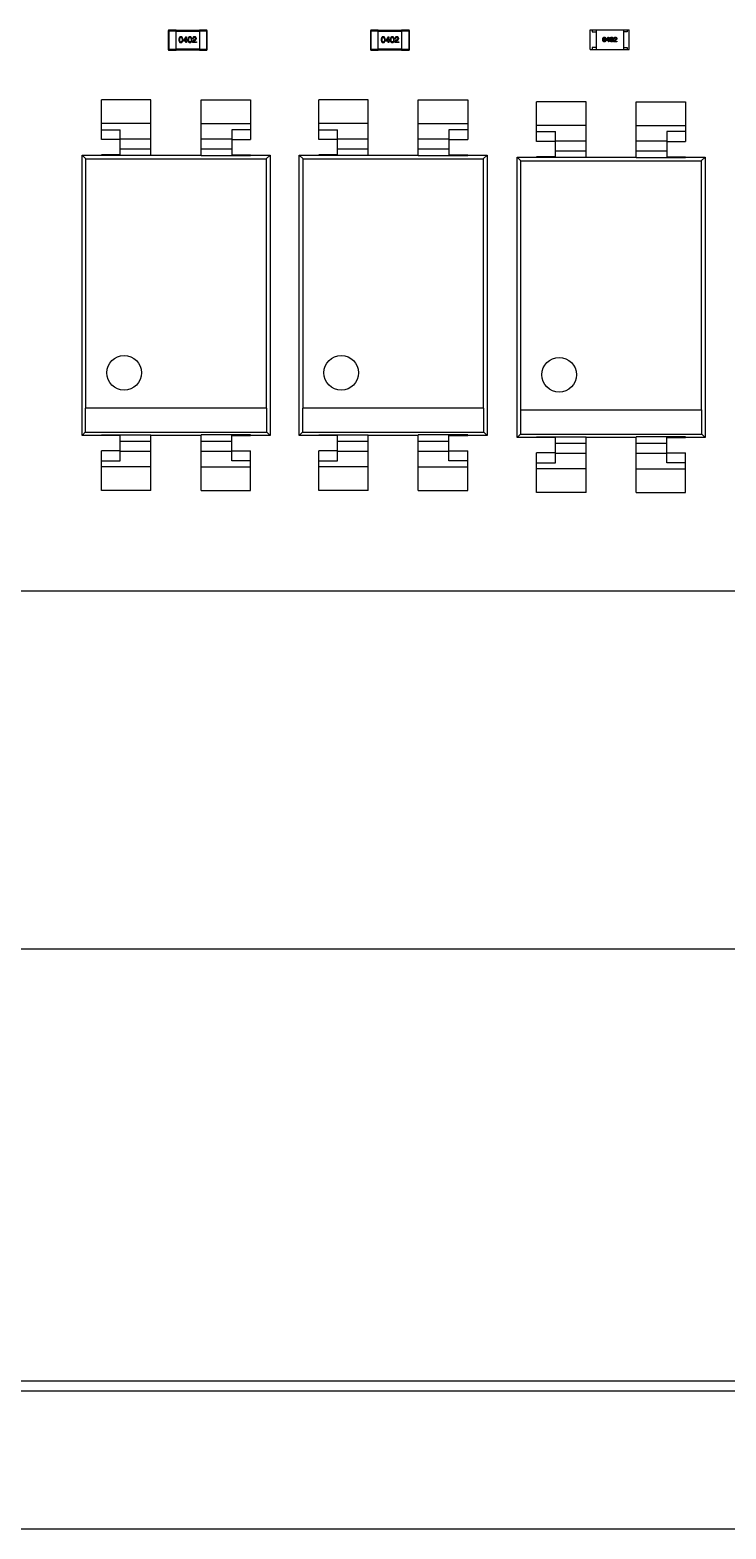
# Model space of a CAD drawing. Header units: inches. Extents: x -190 to 160, y -110 to 38.
# Drawn here: x 78.82 to 96.71, y -75.49 to -36.98 of the extents above; entities that cross this region are included whole.
import ezdxf

# ---------------------------------------------------------------- set-up
doc = ezdxf.new("R2010")
doc.units = ezdxf.units.IN
doc.header["$LTSCALE"] = 1.21
doc.header["$MEASUREMENT"] = 0
doc.layers.get('0').update_dxf_attribs({"linetype": 'CONTINUOUS'})

msp = doc.modelspace()

# ---------------------------------------------------------------- linework, layer by layer
at = {"color": 7, "linetype": 'Continuous'}
for p, q in [((82.376, -37.005), (82.376, -37.485)), ((82.376, -37.005), (82.576, -37.005)), ((82.396, -37.505), (82.396, -36.985)), ((82.576, -36.985), (82.396, -36.985)), ((82.576, -37.505), (82.576, -36.985)), ((83.176, -36.995), (82.576, -36.995)), ((82.576, -37.015), (83.176, -37.015)), ((82.831, -37.158), (82.764, -37.252)), ((82.764, -37.27), (82.764, -37.252)), ((82.829, -37.27), (82.764, -37.27)), ((82.781, -37.254), (82.828, -37.187)), ((82.781, -37.254), (82.829, -37.254)), ((82.829, -37.187), (82.828, -37.187)), ((82.829, -37.254), (82.829, -37.187)), ((82.829, -37.306), (82.829, -37.27)), ((82.847, -37.306), (82.829, -37.306)), ((82.831, -37.158), (82.847, -37.158)), ((82.847, -37.158), (82.847, -37.254)), ((82.847, -37.254), (82.869, -37.254)), ((82.847, -37.27), (82.847, -37.306)), ((82.869, -37.27), (82.847, -37.27)), ((82.869, -37.254), (82.869, -37.27)), ((83.099, -37.306), (82.998, -37.306)), ((83.02, -37.212), (83.001, -37.212)), ((83.018, -37.289), (83.099, -37.289)), ((83.052, -37.236), (83.032, -37.248)), ((83.043, -37.261), (83.059, -37.252)), ((83.099, -37.289), (83.099, -37.306)), ((83.176, -36.985), (83.176, -37.505)), ((83.356, -36.985), (83.176, -36.985)), ((83.176, -37.005), (83.376, -37.005)), ((83.356, -36.985), (83.356, -37.505)), ((83.376, -37.485), (83.376, -37.005)), ((87.575, -37.005), (87.575, -37.485)), ((87.575, -37.005), (87.775, -37.005)), ((87.595, -37.505), (87.595, -36.985)), ((87.775, -36.985), (87.595, -36.985)), ((87.775, -37.505), (87.775, -36.985)), ((88.375, -36.995), (87.775, -36.995)), ((87.775, -37.015), (88.375, -37.015)), ((88.031, -37.158), (87.964, -37.252)), ((87.964, -37.27), (87.964, -37.252)), ((88.029, -37.27), (87.964, -37.27)), ((87.981, -37.254), (88.028, -37.187)), ((87.981, -37.254), (88.029, -37.254)), ((88.029, -37.187), (88.028, -37.187)), ((88.029, -37.254), (88.029, -37.187)), ((88.029, -37.306), (88.029, -37.27)), ((88.047, -37.306), (88.029, -37.306)), ((88.031, -37.158), (88.047, -37.158)), ((88.047, -37.158), (88.047, -37.254)), ((88.047, -37.254), (88.069, -37.254)), ((88.047, -37.27), (88.047, -37.306)), ((88.069, -37.27), (88.047, -37.27)), ((88.069, -37.254), (88.069, -37.27)), ((88.299, -37.306), (88.198, -37.306)), ((88.22, -37.212), (88.201, -37.212)), ((88.218, -37.289), (88.299, -37.289)), ((88.252, -37.236), (88.232, -37.248)), ((88.243, -37.261), (88.258, -37.252)), ((88.299, -37.289), (88.299, -37.306)), ((88.375, -36.985), (88.375, -37.505)), ((88.555, -36.985), (88.375, -36.985)), ((88.375, -37.005), (88.575, -37.005)), ((88.555, -36.985), (88.555, -37.505)), ((88.575, -37.485), (88.575, -37.005)), ((93.224, -37.484), (93.224, -36.984)), ((93.224, -36.984), (94.224, -36.984)), ((93.274, -36.984), (93.274, -37.034)), ((93.274, -37.034), (93.374, -37.034)), ((93.374, -36.984), (93.374, -37.484)), ((93.635, -37.244), (93.689, -37.169)), ((93.635, -37.258), (93.635, -37.244)), ((93.687, -37.258), (93.635, -37.258)), ((93.686, -37.192), (93.649, -37.245)), ((93.649, -37.245), (93.687, -37.245)), ((93.687, -37.192), (93.686, -37.192)), ((93.687, -37.245), (93.687, -37.192)), ((93.687, -37.287), (93.687, -37.258)), ((93.701, -37.287), (93.687, -37.287)), ((93.689, -37.169), (93.701, -37.169)), ((93.701, -37.169), (93.701, -37.245)), ((93.701, -37.245), (93.719, -37.245)), ((93.701, -37.258), (93.701, -37.287)), ((93.719, -37.258), (93.701, -37.258)), ((93.719, -37.245), (93.719, -37.258)), ((93.903, -37.287), (93.822, -37.287)), ((93.84, -37.211), (93.825, -37.211)), ((93.839, -37.273), (93.903, -37.273)), ((93.85, -37.24), (93.866, -37.231)), ((93.871, -37.244), (93.858, -37.251)), ((93.903, -37.273), (93.903, -37.287)), ((94.074, -36.984), (94.074, -37.484)), ((94.174, -37.034), (94.074, -37.034)), ((94.174, -36.984), (94.174, -37.034)), ((94.224, -37.484), (94.224, -36.984)), ((82.576, -37.485), (82.376, -37.485)), ((82.396, -37.505), (82.576, -37.505)), ((83.176, -37.475), (82.576, -37.475)), ((82.576, -37.495), (83.176, -37.495)), ((83.376, -37.485), (83.176, -37.485)), ((83.176, -37.505), (83.356, -37.505)), ((87.775, -37.485), (87.575, -37.485)), ((87.595, -37.505), (87.775, -37.505)), ((88.375, -37.475), (87.775, -37.475)), ((87.775, -37.495), (88.375, -37.495)), ((88.575, -37.485), (88.375, -37.485)), ((88.375, -37.505), (88.555, -37.505)), ((93.224, -37.484), (94.224, -37.484)), ((93.274, -37.434), (93.274, -37.484)), ((93.374, -37.434), (93.274, -37.434)), ((94.074, -37.434), (94.174, -37.434)), ((94.174, -37.434), (94.174, -37.484)), ((80.661, -39.801), (80.661, -38.782)), ((81.931, -38.782), (80.661, -38.782)), ((81.931, -40.21), (81.931, -38.782)), ((83.221, -40.21), (83.221, -38.782)), ((83.221, -38.782), (84.491, -38.782)), ((84.491, -38.782), (84.491, -39.801)), ((86.243, -39.801), (86.243, -38.782)), ((87.513, -38.782), (86.243, -38.782)), ((87.513, -40.21), (87.513, -38.782)), ((88.803, -40.21), (88.803, -38.782)), ((88.803, -38.782), (90.073, -38.782)), ((90.073, -38.782), (90.073, -39.801)), ((91.843, -39.851), (91.843, -38.832)), ((93.113, -38.832), (91.843, -38.832)), ((93.113, -40.26), (93.113, -38.832)), ((94.403, -38.832), (95.673, -38.832)), ((94.403, -40.26), (94.403, -38.832)), ((95.673, -38.832), (95.673, -39.851)), ((81.931, -39.387), (80.661, -39.387)), ((80.661, -39.545), (81.144, -39.545)), ((81.144, -40.194), (81.144, -39.545)), ((83.221, -39.387), (84.491, -39.387)), ((84.007, -39.545), (84.007, -40.194)), ((84.491, -39.545), (84.007, -39.545)), ((87.513, -39.387), (86.243, -39.387)), ((86.243, -39.545), (86.727, -39.545)), ((86.727, -40.194), (86.727, -39.545)), ((88.803, -39.387), (90.073, -39.387)), ((89.589, -39.545), (89.589, -40.194)), ((90.073, -39.545), (89.589, -39.545)), ((93.113, -39.437), (91.843, -39.437)), ((91.843, -39.595), (92.327, -39.595)), ((92.327, -40.244), (92.327, -39.595)), ((94.403, -39.437), (95.673, -39.437)), ((95.673, -39.595), (95.189, -39.595)), ((95.189, -39.595), (95.189, -40.244)), ((81.144, -39.801), (80.661, -39.801)), ((81.931, -39.793), (81.144, -39.793)), ((81.144, -40.037), (81.931, -40.037)), ((84.007, -39.793), (83.221, -39.793)), ((83.221, -40.037), (84.007, -40.037)), ((84.007, -39.801), (84.491, -39.801)), ((86.727, -39.801), (86.243, -39.801)), ((87.513, -39.793), (86.727, -39.793)), ((86.727, -40.037), (87.513, -40.037)), ((89.589, -39.793), (88.803, -39.793)), ((88.803, -40.037), (89.589, -40.037)), ((89.589, -39.801), (90.073, -39.801)), ((92.327, -39.851), (91.843, -39.851)), ((93.113, -39.843), (92.327, -39.843)), ((95.189, -39.843), (94.403, -39.843)), ((95.189, -39.851), (95.673, -39.851)), ((80.16, -47.398), (80.16, -40.197)), ((80.16, -40.197), (80.26, -40.296)), ((80.16, -40.197), (80.661, -40.197)), ((80.26, -46.695), (80.26, -40.296)), ((80.26, -40.296), (84.892, -40.296)), ((80.661, -40.21), (80.661, -40.194)), ((81.144, -40.194), (80.661, -40.194)), ((81.931, -40.21), (80.661, -40.21)), ((81.931, -40.197), (83.221, -40.197)), ((83.221, -40.21), (84.491, -40.21)), ((84.007, -40.194), (84.491, -40.194)), ((84.491, -40.21), (84.491, -40.194)), ((84.491, -40.197), (84.991, -40.197)), ((84.991, -40.197), (84.892, -40.296)), ((84.892, -40.296), (84.892, -46.695)), ((84.991, -40.197), (84.991, -47.398)), ((85.742, -47.398), (85.742, -40.197)), ((85.742, -40.197), (85.842, -40.296)), ((85.742, -40.197), (86.243, -40.197)), ((85.842, -46.695), (85.842, -40.296)), ((85.842, -40.296), (90.474, -40.296)), ((86.243, -40.21), (86.243, -40.194)), ((86.727, -40.194), (86.243, -40.194)), ((87.513, -40.21), (86.243, -40.21)), ((87.513, -40.197), (88.803, -40.197)), ((88.803, -40.21), (90.073, -40.21)), ((89.589, -40.194), (90.073, -40.194)), ((90.073, -40.21), (90.073, -40.194)), ((90.073, -40.197), (90.573, -40.197)), ((90.573, -40.197), (90.474, -40.296)), ((90.474, -40.296), (90.474, -46.695)), ((90.573, -40.197), (90.573, -47.398)), ((91.342, -47.448), (91.342, -40.247)), ((91.342, -40.247), (91.843, -40.247)), ((91.342, -40.247), (91.442, -40.346)), ((91.442, -46.745), (91.442, -40.346)), ((91.442, -40.346), (96.074, -40.346)), ((91.843, -40.26), (91.843, -40.244)), ((92.327, -40.244), (91.843, -40.244)), ((93.113, -40.26), (91.843, -40.26)), ((92.327, -40.087), (93.113, -40.087)), ((93.113, -40.247), (94.403, -40.247)), ((94.403, -40.087), (95.189, -40.087)), ((94.403, -40.26), (95.673, -40.26)), ((95.189, -40.244), (95.673, -40.244)), ((95.673, -40.26), (95.673, -40.244)), ((95.673, -40.247), (96.173, -40.247)), ((96.173, -40.247), (96.074, -40.346)), ((96.074, -40.346), (96.074, -46.745)), ((96.173, -40.247), (96.173, -47.448)), ((80.244, -46.695), (80.244, -47.314)), ((84.908, -46.695), (80.244, -46.695)), ((84.908, -47.314), (84.908, -46.695)), ((90.49, -46.695), (85.826, -46.695)), ((85.826, -46.695), (85.826, -47.314)), ((90.49, -47.314), (90.49, -46.695)), ((91.426, -46.745), (96.09, -46.745)), ((91.426, -46.745), (91.426, -47.364)), ((96.09, -47.364), (96.09, -46.745)), ((80.16, -47.398), (80.244, -47.314)), ((80.244, -47.314), (84.908, -47.314)), ((84.991, -47.398), (84.908, -47.314)), ((85.742, -47.398), (85.826, -47.314)), ((85.826, -47.314), (90.49, -47.314)), ((90.573, -47.398), (90.49, -47.314)), ((80.661, -47.398), (80.16, -47.398)), ((80.661, -47.401), (80.661, -47.385)), ((80.661, -47.385), (81.931, -47.385)), ((81.144, -47.401), (80.661, -47.401)), ((81.144, -48.049), (81.144, -47.401)), ((81.931, -47.557), (81.144, -47.557)), ((81.931, -48.812), (81.931, -47.385)), ((83.221, -47.398), (81.931, -47.398)), ((83.221, -48.812), (83.221, -47.385)), ((84.491, -47.385), (83.221, -47.385)), ((84.007, -47.557), (83.221, -47.557)), ((84.007, -48.049), (84.007, -47.401)), ((84.007, -47.401), (84.491, -47.401)), ((84.491, -47.401), (84.491, -47.385)), ((84.991, -47.398), (84.491, -47.398)), ((86.243, -47.398), (85.742, -47.398)), ((86.243, -47.385), (87.513, -47.385)), ((86.243, -47.401), (86.243, -47.385)), ((86.727, -47.401), (86.243, -47.401)), ((86.727, -48.049), (86.727, -47.401)), ((87.513, -47.557), (86.727, -47.557)), ((87.513, -48.812), (87.513, -47.385)), ((88.803, -47.398), (87.513, -47.398)), ((90.073, -47.385), (88.803, -47.385)), ((88.803, -48.812), (88.803, -47.385)), ((89.589, -47.557), (88.803, -47.557)), ((89.589, -47.401), (90.073, -47.401)), ((89.589, -48.049), (89.589, -47.401)), ((90.073, -47.401), (90.073, -47.385)), ((90.573, -47.398), (90.073, -47.398)), ((91.342, -47.448), (91.426, -47.364)), ((91.843, -47.448), (91.342, -47.448)), ((91.426, -47.364), (96.09, -47.364)), ((91.843, -47.435), (93.113, -47.435)), ((91.843, -47.451), (91.843, -47.435)), ((92.327, -47.451), (91.843, -47.451)), ((92.327, -48.099), (92.327, -47.451)), ((93.113, -47.607), (92.327, -47.607)), ((93.113, -48.862), (93.113, -47.435)), ((94.403, -47.448), (93.113, -47.448)), ((95.673, -47.435), (94.403, -47.435)), ((94.403, -48.862), (94.403, -47.435)), ((95.189, -47.607), (94.403, -47.607)), ((95.189, -47.451), (95.673, -47.451)), ((95.189, -48.099), (95.189, -47.451)), ((95.673, -47.451), (95.673, -47.435)), ((96.173, -47.448), (95.673, -47.448)), ((96.173, -47.448), (96.09, -47.364)), ((80.661, -48.812), (80.661, -47.793)), ((81.144, -47.793), (80.661, -47.793)), ((80.661, -48.049), (81.144, -48.049)), ((81.144, -47.801), (81.931, -47.801)), ((83.221, -47.801), (84.007, -47.801)), ((84.007, -47.793), (84.491, -47.793)), ((84.491, -48.049), (84.007, -48.049)), ((84.491, -48.812), (84.491, -47.793)), ((86.727, -47.793), (86.243, -47.793)), ((86.243, -48.812), (86.243, -47.793)), ((86.243, -48.049), (86.727, -48.049)), ((86.727, -47.801), (87.513, -47.801)), ((88.803, -47.801), (89.589, -47.801)), ((89.589, -47.793), (90.073, -47.793)), ((90.073, -48.049), (89.589, -48.049)), ((90.073, -48.812), (90.073, -47.793)), ((92.327, -47.843), (91.843, -47.843)), ((91.843, -48.862), (91.843, -47.843)), ((91.843, -48.099), (92.327, -48.099)), ((92.327, -47.851), (93.113, -47.851)), ((94.403, -47.851), (95.189, -47.851)), ((95.189, -47.843), (95.673, -47.843)), ((95.673, -48.099), (95.189, -48.099)), ((95.673, -48.862), (95.673, -47.843)), ((81.931, -48.207), (80.661, -48.207)), ((83.221, -48.207), (84.491, -48.207)), ((87.513, -48.207), (86.243, -48.207)), ((88.803, -48.207), (90.073, -48.207)), ((93.113, -48.257), (91.843, -48.257)), ((94.403, -48.257), (95.673, -48.257)), ((81.931, -48.812), (80.661, -48.812)), ((83.221, -48.812), (84.491, -48.812)), ((87.513, -48.812), (86.243, -48.812)), ((88.803, -48.812), (90.073, -48.812)), ((93.113, -48.862), (91.843, -48.862)), ((94.403, -48.862), (95.673, -48.862)), ((121.776, -51.397), (64.776, -51.397)), ((121.776, -60.597), (64.776, -60.597)), ((65.041, -71.937), (145.486, -71.937)), ((126.336, -71.687), (74.836, -71.687)), ((144.976, -75.487), (40.576, -75.487))]:
    msp.add_line(p, q, dxfattribs=at)
for centre in [(81.241, -45.789), (86.823, -45.789), (92.423, -45.839)]:
    msp.add_circle(centre, 0.445, dxfattribs=at)
for centre, start, end in [((82.396, -37.005), 90, 180), ((83.356, -37.005), 0, 90), ((87.595, -37.005), 90, 180), ((88.555, -37.005), 0, 90), ((82.396, -37.485), 180, 270), ((83.356, -37.485), 270, 0), ((87.595, -37.485), 180, 270), ((88.555, -37.485), 270, 0)]:
    msp.add_arc(centre, 0.02, start, end, dxfattribs=at)
for points, knots in [([(82.701, -37.158), (82.699, -37.159), (82.695, -37.159), (82.689, -37.16), (82.684, -37.161), (82.679, -37.163), (82.674, -37.166), (82.67, -37.169), (82.667, -37.173), (82.663, -37.178), (82.66, -37.183), (82.658, -37.189), (82.655, -37.195), (82.653, -37.202), (82.652, -37.209), (82.651, -37.217), (82.65, -37.226), (82.65, -37.232), (82.65, -37.235)], [0, 0, 0, 0, 0.057911, 0.113262, 0.165956, 0.217443, 0.268511, 0.319665, 0.372, 0.426129, 0.483365, 0.543779, 0.607756, 0.676562, 0.749704, 0.827713, 0.911177, 1, 1, 1, 1]), ([(82.65, -37.235), (82.65, -37.238), (82.65, -37.243), (82.651, -37.252), (82.652, -37.259), (82.653, -37.266), (82.655, -37.273), (82.658, -37.279), (82.66, -37.285), (82.663, -37.29), (82.667, -37.294), (82.67, -37.298), (82.674, -37.301), (82.679, -37.304), (82.684, -37.306), (82.689, -37.307), (82.695, -37.308), (82.699, -37.308), (82.701, -37.308)], [0, 0, 0, 0, 0.087693, 0.170223, 0.247496, 0.319826, 0.387768, 0.451403, 0.511459, 0.568358, 0.622671, 0.675251, 0.726739, 0.778422, 0.830759, 0.884394, 0.940865, 1, 1, 1, 1]), ([(82.67, -37.235), (82.67, -37.232), (82.67, -37.228), (82.671, -37.221), (82.671, -37.215), (82.672, -37.209), (82.673, -37.204), (82.674, -37.199), (82.676, -37.194), (82.678, -37.19), (82.68, -37.187), (82.682, -37.184), (82.685, -37.181), (82.687, -37.179), (82.69, -37.178), (82.693, -37.176), (82.697, -37.176), (82.699, -37.176), (82.701, -37.176)], [0, 0, 0, 0, 0.096452, 0.187278, 0.271765, 0.350519, 0.423437, 0.491321, 0.554011, 0.612224, 0.666281, 0.717003, 0.764884, 0.811423, 0.856783, 0.902993, 0.950236, 1, 1, 1, 1]), ([(82.701, -37.294), (82.699, -37.294), (82.697, -37.294), (82.693, -37.293), (82.69, -37.292), (82.687, -37.29), (82.685, -37.288), (82.682, -37.285), (82.68, -37.282), (82.678, -37.279), (82.676, -37.275), (82.674, -37.271), (82.673, -37.266), (82.672, -37.26), (82.671, -37.255), (82.671, -37.248), (82.67, -37.242), (82.67, -37.237), (82.67, -37.235)], [0, 0, 0, 0, 0.049766, 0.097012, 0.143225, 0.188786, 0.235079, 0.282962, 0.333687, 0.387747, 0.445963, 0.508657, 0.576545, 0.649868, 0.72822, 0.812712, 0.903543, 1, 1, 1, 1]), ([(82.751, -37.235), (82.751, -37.232), (82.751, -37.226), (82.75, -37.217), (82.749, -37.209), (82.747, -37.202), (82.746, -37.195), (82.743, -37.189), (82.741, -37.183), (82.738, -37.178), (82.734, -37.174), (82.731, -37.17), (82.726, -37.166), (82.722, -37.164), (82.717, -37.161), (82.712, -37.16), (82.706, -37.159), (82.703, -37.159), (82.701, -37.158)], [0, 0, 0, 0, 0.088475, 0.171606, 0.249595, 0.322626, 0.391327, 0.455765, 0.516374, 0.573675, 0.628522, 0.681161, 0.732559, 0.783563, 0.83504, 0.887639, 0.942585, 1, 1, 1, 1]), ([(82.701, -37.176), (82.702, -37.176), (82.704, -37.176), (82.708, -37.176), (82.711, -37.178), (82.714, -37.179), (82.717, -37.181), (82.72, -37.184), (82.722, -37.187), (82.724, -37.19), (82.726, -37.194), (82.727, -37.199), (82.729, -37.204), (82.73, -37.209), (82.731, -37.215), (82.731, -37.221), (82.732, -37.228), (82.732, -37.232), (82.732, -37.235)], [0, 0, 0, 0, 0.050604, 0.098688, 0.145699, 0.191791, 0.238625, 0.286717, 0.337546, 0.391814, 0.449755, 0.512106, 0.579685, 0.652048, 0.730262, 0.814146, 0.904281, 1, 1, 1, 1]), ([(82.701, -37.308), (82.703, -37.308), (82.706, -37.308), (82.712, -37.307), (82.717, -37.306), (82.722, -37.304), (82.727, -37.301), (82.731, -37.298), (82.735, -37.294), (82.738, -37.29), (82.741, -37.285), (82.744, -37.279), (82.746, -37.273), (82.748, -37.266), (82.749, -37.259), (82.75, -37.252), (82.751, -37.243), (82.751, -37.238), (82.751, -37.235)], [0, 0, 0, 0, 0.059134, 0.115603, 0.169236, 0.221572, 0.273254, 0.32474, 0.377319, 0.431815, 0.488555, 0.548609, 0.612242, 0.680182, 0.75251, 0.829782, 0.91231, 1, 1, 1, 1]), ([(82.732, -37.235), (82.732, -37.237), (82.732, -37.242), (82.731, -37.248), (82.731, -37.254), (82.73, -37.26), (82.729, -37.265), (82.727, -37.27), (82.726, -37.275), (82.724, -37.278), (82.722, -37.282), (82.72, -37.285), (82.717, -37.288), (82.714, -37.29), (82.711, -37.291), (82.708, -37.293), (82.704, -37.293), (82.702, -37.294), (82.701, -37.294)], [0, 0, 0, 0, 0.094834, 0.184067, 0.267029, 0.344713, 0.417334, 0.484367, 0.546941, 0.604717, 0.65953, 0.710539, 0.759381, 0.806382, 0.853027, 0.900623, 0.949121, 1, 1, 1, 1]), ([(82.934, -37.158), (82.932, -37.159), (82.928, -37.159), (82.922, -37.16), (82.917, -37.161), (82.912, -37.163), (82.908, -37.166), (82.903, -37.169), (82.9, -37.173), (82.896, -37.178), (82.893, -37.183), (82.891, -37.189), (82.888, -37.195), (82.887, -37.202), (82.885, -37.209), (82.884, -37.217), (82.883, -37.226), (82.883, -37.232), (82.883, -37.235)], [0, 0, 0, 0, 0.057911, 0.113262, 0.165956, 0.217443, 0.268511, 0.319665, 0.372, 0.426129, 0.483365, 0.543779, 0.607756, 0.676562, 0.749704, 0.827713, 0.911177, 1, 1, 1, 1]), ([(82.883, -37.235), (82.883, -37.238), (82.883, -37.243), (82.884, -37.252), (82.885, -37.259), (82.887, -37.266), (82.888, -37.273), (82.891, -37.279), (82.893, -37.285), (82.896, -37.29), (82.9, -37.294), (82.903, -37.298), (82.908, -37.301), (82.912, -37.304), (82.917, -37.306), (82.922, -37.307), (82.928, -37.308), (82.932, -37.308), (82.934, -37.308)], [0, 0, 0, 0, 0.087693, 0.170223, 0.247496, 0.319826, 0.387768, 0.451403, 0.511459, 0.568358, 0.622671, 0.675251, 0.726739, 0.778422, 0.830759, 0.884394, 0.940865, 1, 1, 1, 1]), ([(82.903, -37.235), (82.903, -37.232), (82.903, -37.228), (82.904, -37.221), (82.904, -37.215), (82.905, -37.209), (82.906, -37.204), (82.908, -37.199), (82.909, -37.194), (82.911, -37.19), (82.913, -37.187), (82.915, -37.184), (82.918, -37.181), (82.92, -37.179), (82.923, -37.178), (82.927, -37.176), (82.93, -37.176), (82.933, -37.176), (82.934, -37.176)], [0, 0, 0, 0, 0.096452, 0.187278, 0.271765, 0.350519, 0.423437, 0.491321, 0.554011, 0.612224, 0.666281, 0.717003, 0.764884, 0.811423, 0.856783, 0.902993, 0.950236, 1, 1, 1, 1]), ([(82.934, -37.294), (82.933, -37.294), (82.93, -37.294), (82.927, -37.293), (82.923, -37.292), (82.92, -37.29), (82.918, -37.288), (82.915, -37.285), (82.913, -37.282), (82.911, -37.279), (82.909, -37.275), (82.908, -37.271), (82.906, -37.266), (82.905, -37.26), (82.904, -37.255), (82.904, -37.248), (82.903, -37.242), (82.903, -37.237), (82.903, -37.235)], [0, 0, 0, 0, 0.049766, 0.097012, 0.143225, 0.188786, 0.235079, 0.282962, 0.333687, 0.387747, 0.445963, 0.508657, 0.576545, 0.649868, 0.72822, 0.812712, 0.903543, 1, 1, 1, 1]), ([(82.985, -37.235), (82.984, -37.232), (82.984, -37.226), (82.983, -37.217), (82.982, -37.209), (82.981, -37.202), (82.979, -37.195), (82.976, -37.189), (82.974, -37.183), (82.971, -37.178), (82.967, -37.174), (82.964, -37.17), (82.96, -37.166), (82.955, -37.164), (82.95, -37.161), (82.945, -37.16), (82.94, -37.159), (82.936, -37.159), (82.934, -37.158)], [0, 0, 0, 0, 0.088475, 0.171606, 0.249595, 0.322626, 0.391327, 0.455765, 0.516374, 0.573675, 0.628522, 0.681161, 0.732559, 0.783563, 0.83504, 0.887639, 0.942585, 1, 1, 1, 1]), ([(82.934, -37.176), (82.935, -37.176), (82.937, -37.176), (82.941, -37.176), (82.944, -37.178), (82.947, -37.179), (82.95, -37.181), (82.953, -37.184), (82.955, -37.187), (82.957, -37.19), (82.959, -37.194), (82.961, -37.199), (82.962, -37.204), (82.963, -37.209), (82.964, -37.215), (82.964, -37.221), (82.965, -37.228), (82.965, -37.232), (82.965, -37.235)], [0, 0, 0, 0, 0.050604, 0.098688, 0.145699, 0.191791, 0.238625, 0.286717, 0.337546, 0.391814, 0.449755, 0.512106, 0.579685, 0.652048, 0.730262, 0.814146, 0.904281, 1, 1, 1, 1]), ([(82.965, -37.235), (82.965, -37.237), (82.965, -37.242), (82.964, -37.248), (82.964, -37.254), (82.963, -37.26), (82.962, -37.265), (82.961, -37.27), (82.959, -37.275), (82.957, -37.278), (82.955, -37.282), (82.953, -37.285), (82.95, -37.288), (82.947, -37.29), (82.944, -37.291), (82.941, -37.293), (82.937, -37.293), (82.935, -37.294), (82.934, -37.294)], [0, 0, 0, 0, 0.094834, 0.184067, 0.267029, 0.344713, 0.417334, 0.484367, 0.546941, 0.604717, 0.65953, 0.710539, 0.759381, 0.806382, 0.853027, 0.900623, 0.949121, 1, 1, 1, 1]), ([(82.934, -37.308), (82.936, -37.308), (82.94, -37.308), (82.945, -37.307), (82.95, -37.306), (82.955, -37.304), (82.96, -37.301), (82.964, -37.298), (82.968, -37.294), (82.971, -37.29), (82.974, -37.285), (82.977, -37.279), (82.979, -37.273), (82.981, -37.266), (82.982, -37.259), (82.983, -37.252), (82.984, -37.243), (82.984, -37.238), (82.985, -37.235)], [0, 0, 0, 0, 0.059134, 0.115603, 0.169236, 0.221572, 0.273254, 0.32474, 0.377319, 0.431815, 0.488555, 0.548609, 0.612242, 0.680182, 0.75251, 0.829782, 0.91231, 1, 1, 1, 1]), ([(83.032, -37.248), (83.031, -37.249), (83.028, -37.25), (83.024, -37.253), (83.021, -37.255), (83.018, -37.258), (83.014, -37.261), (83.012, -37.264), (83.009, -37.268), (83.007, -37.271), (83.005, -37.275), (83.003, -37.279), (83.001, -37.283), (83, -37.287), (82.999, -37.292), (82.999, -37.296), (82.998, -37.301), (82.998, -37.304), (82.998, -37.306)], [0, 0, 0, 0, 0.065828, 0.130094, 0.192451, 0.254037, 0.313974, 0.373757, 0.433048, 0.492243, 0.551902, 0.611758, 0.672678, 0.734814, 0.798569, 0.863693, 0.930488, 1, 1, 1, 1]), ([(83.052, -37.158), (83.05, -37.159), (83.046, -37.159), (83.04, -37.16), (83.035, -37.161), (83.03, -37.162), (83.026, -37.164), (83.021, -37.167), (83.018, -37.169), (83.014, -37.172), (83.011, -37.176), (83.009, -37.18), (83.006, -37.184), (83.005, -37.189), (83.003, -37.194), (83.002, -37.2), (83.001, -37.206), (83.001, -37.21), (83.001, -37.212)], [0, 0, 0, 0, 0.07282, 0.141057, 0.2062, 0.267672, 0.326735, 0.383519, 0.439188, 0.494454, 0.549628, 0.605958, 0.66397, 0.72402, 0.787502, 0.854127, 0.925065, 1, 1, 1, 1]), ([(83.018, -37.289), (83.019, -37.287), (83.019, -37.285), (83.021, -37.281), (83.023, -37.277), (83.026, -37.274), (83.029, -37.27), (83.033, -37.267), (83.038, -37.264), (83.041, -37.262), (83.043, -37.261)], [0, 0, 0, 0, 0.103034, 0.208166, 0.318255, 0.434664, 0.559728, 0.695394, 0.841708, 1, 1, 1, 1]), ([(83.02, -37.212), (83.02, -37.21), (83.02, -37.207), (83.021, -37.203), (83.021, -37.199), (83.022, -37.196), (83.023, -37.193), (83.024, -37.19), (83.026, -37.187), (83.028, -37.185), (83.03, -37.182), (83.032, -37.181), (83.034, -37.179), (83.037, -37.178), (83.04, -37.177), (83.043, -37.176), (83.046, -37.176), (83.048, -37.176), (83.049, -37.176)], [0, 0, 0, 0, 0.082594, 0.15978, 0.232961, 0.301462, 0.365595, 0.426678, 0.484662, 0.540809, 0.595146, 0.648401, 0.702272, 0.757102, 0.813447, 0.872233, 0.934055, 1, 1, 1, 1]), ([(83.049, -37.176), (83.051, -37.176), (83.053, -37.176), (83.056, -37.176), (83.059, -37.177), (83.062, -37.178), (83.064, -37.178), (83.067, -37.18), (83.069, -37.181), (83.071, -37.183), (83.073, -37.184), (83.074, -37.186), (83.075, -37.188), (83.077, -37.191), (83.077, -37.193), (83.078, -37.196), (83.079, -37.199), (83.079, -37.201), (83.079, -37.202)], [0, 0, 0, 0, 0.076112, 0.148436, 0.216883, 0.281466, 0.34298, 0.402356, 0.459881, 0.51546, 0.571111, 0.62658, 0.683162, 0.741007, 0.801404, 0.863825, 0.930544, 1, 1, 1, 1]), ([(83.099, -37.203), (83.099, -37.201), (83.098, -37.198), (83.097, -37.193), (83.096, -37.188), (83.095, -37.184), (83.093, -37.18), (83.091, -37.177), (83.089, -37.174), (83.086, -37.171), (83.083, -37.168), (83.079, -37.166), (83.076, -37.164), (83.071, -37.162), (83.067, -37.161), (83.062, -37.16), (83.057, -37.159), (83.054, -37.159), (83.052, -37.158)], [0, 0, 0, 0, 0.070688, 0.137741, 0.201612, 0.262778, 0.321223, 0.378455, 0.434411, 0.490146, 0.546362, 0.603392, 0.662208, 0.723401, 0.787372, 0.85442, 0.925153, 1, 1, 1, 1]), ([(83.079, -37.202), (83.079, -37.203), (83.079, -37.204), (83.079, -37.207), (83.079, -37.209), (83.078, -37.211), (83.077, -37.214), (83.076, -37.216), (83.075, -37.218), (83.073, -37.22), (83.071, -37.223), (83.069, -37.225), (83.067, -37.227), (83.064, -37.229), (83.062, -37.231), (83.059, -37.233), (83.055, -37.234), (83.053, -37.236), (83.052, -37.236)], [0, 0, 0, 0, 0.052237, 0.103888, 0.155485, 0.207395, 0.259864, 0.31356, 0.369176, 0.4266, 0.486836, 0.550048, 0.61567, 0.685271, 0.75824, 0.834614, 0.915635, 1, 1, 1, 1]), ([(83.059, -37.252), (83.06, -37.251), (83.064, -37.25), (83.068, -37.247), (83.073, -37.244), (83.077, -37.242), (83.08, -37.239), (83.084, -37.236), (83.087, -37.233), (83.089, -37.23), (83.092, -37.227), (83.094, -37.224), (83.095, -37.221), (83.097, -37.217), (83.098, -37.214), (83.098, -37.21), (83.099, -37.206), (83.099, -37.204), (83.099, -37.203)], [0, 0, 0, 0, 0.082731, 0.161257, 0.236138, 0.307554, 0.375712, 0.440848, 0.502916, 0.562567, 0.619798, 0.675716, 0.73039, 0.78386, 0.837315, 0.890547, 0.944917, 1, 1, 1, 1]), ([(87.9, -37.158), (87.898, -37.159), (87.895, -37.159), (87.889, -37.16), (87.884, -37.161), (87.879, -37.163), (87.874, -37.166), (87.87, -37.169), (87.866, -37.173), (87.863, -37.178), (87.86, -37.183), (87.857, -37.189), (87.855, -37.195), (87.853, -37.202), (87.852, -37.209), (87.851, -37.217), (87.85, -37.226), (87.85, -37.232), (87.85, -37.235)], [0, 0, 0, 0, 0.057911, 0.113262, 0.165956, 0.217443, 0.268511, 0.319665, 0.372, 0.426129, 0.483365, 0.543779, 0.607756, 0.676562, 0.749704, 0.827713, 0.911177, 1, 1, 1, 1]), ([(87.85, -37.235), (87.85, -37.238), (87.85, -37.243), (87.851, -37.252), (87.852, -37.259), (87.853, -37.266), (87.855, -37.273), (87.857, -37.279), (87.86, -37.285), (87.863, -37.29), (87.866, -37.294), (87.87, -37.298), (87.874, -37.301), (87.879, -37.304), (87.884, -37.306), (87.889, -37.307), (87.895, -37.308), (87.898, -37.308), (87.9, -37.308)], [0, 0, 0, 0, 0.087693, 0.170223, 0.247496, 0.319826, 0.387768, 0.451403, 0.511459, 0.568358, 0.622671, 0.675251, 0.726739, 0.778422, 0.830759, 0.884394, 0.940865, 1, 1, 1, 1]), ([(87.87, -37.235), (87.87, -37.232), (87.87, -37.228), (87.871, -37.221), (87.871, -37.215), (87.872, -37.209), (87.873, -37.204), (87.874, -37.199), (87.876, -37.194), (87.878, -37.19), (87.88, -37.187), (87.882, -37.184), (87.884, -37.181), (87.887, -37.179), (87.89, -37.178), (87.893, -37.176), (87.897, -37.176), (87.899, -37.176), (87.9, -37.176)], [0, 0, 0, 0, 0.096452, 0.187278, 0.271765, 0.350519, 0.423437, 0.491321, 0.554011, 0.612224, 0.666281, 0.717003, 0.764884, 0.811423, 0.856783, 0.902993, 0.950236, 1, 1, 1, 1]), ([(87.9, -37.294), (87.899, -37.294), (87.897, -37.294), (87.893, -37.293), (87.89, -37.292), (87.887, -37.29), (87.884, -37.288), (87.882, -37.285), (87.88, -37.282), (87.878, -37.279), (87.876, -37.275), (87.874, -37.271), (87.873, -37.266), (87.872, -37.26), (87.871, -37.255), (87.871, -37.248), (87.87, -37.242), (87.87, -37.237), (87.87, -37.235)], [0, 0, 0, 0, 0.049766, 0.097012, 0.143225, 0.188786, 0.235079, 0.282962, 0.333687, 0.387747, 0.445963, 0.508657, 0.576545, 0.649868, 0.72822, 0.812712, 0.903543, 1, 1, 1, 1]), ([(87.951, -37.235), (87.951, -37.232), (87.951, -37.226), (87.95, -37.217), (87.949, -37.209), (87.947, -37.202), (87.945, -37.195), (87.943, -37.189), (87.941, -37.183), (87.937, -37.178), (87.934, -37.174), (87.93, -37.17), (87.926, -37.166), (87.922, -37.164), (87.917, -37.161), (87.912, -37.16), (87.906, -37.159), (87.902, -37.159), (87.9, -37.158)], [0, 0, 0, 0, 0.088475, 0.171606, 0.249595, 0.322626, 0.391327, 0.455765, 0.516374, 0.573675, 0.628522, 0.681161, 0.732559, 0.783563, 0.83504, 0.887639, 0.942585, 1, 1, 1, 1]), ([(87.9, -37.176), (87.902, -37.176), (87.904, -37.176), (87.908, -37.176), (87.911, -37.178), (87.914, -37.179), (87.917, -37.181), (87.92, -37.184), (87.922, -37.187), (87.924, -37.19), (87.926, -37.194), (87.927, -37.199), (87.929, -37.204), (87.93, -37.209), (87.931, -37.215), (87.931, -37.221), (87.932, -37.228), (87.932, -37.232), (87.932, -37.235)], [0, 0, 0, 0, 0.050604, 0.098688, 0.145699, 0.191791, 0.238625, 0.286717, 0.337546, 0.391814, 0.449755, 0.512106, 0.579685, 0.652048, 0.730262, 0.814146, 0.904281, 1, 1, 1, 1]), ([(87.9, -37.308), (87.902, -37.308), (87.906, -37.308), (87.912, -37.307), (87.917, -37.306), (87.922, -37.304), (87.927, -37.301), (87.931, -37.298), (87.935, -37.294), (87.938, -37.29), (87.941, -37.285), (87.944, -37.279), (87.946, -37.273), (87.948, -37.266), (87.949, -37.259), (87.95, -37.252), (87.951, -37.243), (87.951, -37.238), (87.951, -37.235)], [0, 0, 0, 0, 0.059134, 0.115603, 0.169236, 0.221572, 0.273254, 0.32474, 0.377319, 0.431815, 0.488555, 0.548609, 0.612242, 0.680182, 0.75251, 0.829782, 0.91231, 1, 1, 1, 1]), ([(87.932, -37.235), (87.932, -37.237), (87.932, -37.242), (87.931, -37.248), (87.931, -37.254), (87.93, -37.26), (87.929, -37.265), (87.927, -37.27), (87.926, -37.275), (87.924, -37.278), (87.922, -37.282), (87.92, -37.285), (87.917, -37.288), (87.914, -37.29), (87.911, -37.291), (87.908, -37.293), (87.904, -37.293), (87.902, -37.294), (87.9, -37.294)], [0, 0, 0, 0, 0.094834, 0.184067, 0.267029, 0.344713, 0.417334, 0.484367, 0.546941, 0.604717, 0.65953, 0.710539, 0.759381, 0.806382, 0.853027, 0.900623, 0.949121, 1, 1, 1, 1]), ([(88.134, -37.158), (88.132, -37.159), (88.128, -37.159), (88.122, -37.16), (88.117, -37.161), (88.112, -37.163), (88.107, -37.166), (88.103, -37.169), (88.1, -37.173), (88.096, -37.178), (88.093, -37.183), (88.091, -37.189), (88.088, -37.195), (88.086, -37.202), (88.085, -37.209), (88.084, -37.217), (88.083, -37.226), (88.083, -37.232), (88.083, -37.235)], [0, 0, 0, 0, 0.057911, 0.113262, 0.165956, 0.217443, 0.268511, 0.319665, 0.372, 0.426129, 0.483365, 0.543779, 0.607756, 0.676562, 0.749704, 0.827713, 0.911177, 1, 1, 1, 1]), ([(88.083, -37.235), (88.083, -37.238), (88.083, -37.243), (88.084, -37.252), (88.085, -37.259), (88.086, -37.266), (88.088, -37.273), (88.091, -37.279), (88.093, -37.285), (88.096, -37.29), (88.1, -37.294), (88.103, -37.298), (88.107, -37.301), (88.112, -37.304), (88.117, -37.306), (88.122, -37.307), (88.128, -37.308), (88.132, -37.308), (88.134, -37.308)], [0, 0, 0, 0, 0.087693, 0.170223, 0.247496, 0.319826, 0.387768, 0.451403, 0.511459, 0.568358, 0.622671, 0.675251, 0.726739, 0.778422, 0.830759, 0.884394, 0.940865, 1, 1, 1, 1]), ([(88.103, -37.235), (88.103, -37.232), (88.103, -37.228), (88.104, -37.221), (88.104, -37.215), (88.105, -37.209), (88.106, -37.204), (88.107, -37.199), (88.109, -37.194), (88.111, -37.19), (88.113, -37.187), (88.115, -37.184), (88.118, -37.181), (88.12, -37.179), (88.123, -37.178), (88.127, -37.176), (88.13, -37.176), (88.132, -37.176), (88.134, -37.176)], [0, 0, 0, 0, 0.096452, 0.187278, 0.271765, 0.350519, 0.423437, 0.491321, 0.554011, 0.612224, 0.666281, 0.717003, 0.764884, 0.811423, 0.856783, 0.902993, 0.950236, 1, 1, 1, 1]), ([(88.134, -37.294), (88.132, -37.294), (88.13, -37.294), (88.127, -37.293), (88.123, -37.292), (88.12, -37.29), (88.118, -37.288), (88.115, -37.285), (88.113, -37.282), (88.111, -37.279), (88.109, -37.275), (88.107, -37.271), (88.106, -37.266), (88.105, -37.26), (88.104, -37.255), (88.104, -37.248), (88.103, -37.242), (88.103, -37.237), (88.103, -37.235)], [0, 0, 0, 0, 0.049766, 0.097012, 0.143225, 0.188786, 0.235079, 0.282962, 0.333687, 0.387747, 0.445963, 0.508657, 0.576545, 0.649868, 0.72822, 0.812712, 0.903543, 1, 1, 1, 1]), ([(88.184, -37.235), (88.184, -37.232), (88.184, -37.226), (88.183, -37.217), (88.182, -37.209), (88.18, -37.202), (88.179, -37.195), (88.176, -37.189), (88.174, -37.183), (88.171, -37.178), (88.167, -37.174), (88.164, -37.17), (88.159, -37.166), (88.155, -37.164), (88.15, -37.161), (88.145, -37.16), (88.139, -37.159), (88.136, -37.159), (88.134, -37.158)], [0, 0, 0, 0, 0.088475, 0.171606, 0.249595, 0.322626, 0.391327, 0.455765, 0.516374, 0.573675, 0.628522, 0.681161, 0.732559, 0.783563, 0.83504, 0.887639, 0.942585, 1, 1, 1, 1]), ([(88.134, -37.176), (88.135, -37.176), (88.137, -37.176), (88.141, -37.176), (88.144, -37.178), (88.147, -37.179), (88.15, -37.181), (88.153, -37.184), (88.155, -37.187), (88.157, -37.19), (88.159, -37.194), (88.161, -37.199), (88.162, -37.204), (88.163, -37.209), (88.164, -37.215), (88.164, -37.221), (88.165, -37.228), (88.165, -37.232), (88.165, -37.235)], [0, 0, 0, 0, 0.050604, 0.098688, 0.145699, 0.191791, 0.238625, 0.286717, 0.337546, 0.391814, 0.449755, 0.512106, 0.579685, 0.652048, 0.730262, 0.814146, 0.904281, 1, 1, 1, 1]), ([(88.165, -37.235), (88.165, -37.237), (88.165, -37.242), (88.164, -37.248), (88.164, -37.254), (88.163, -37.26), (88.162, -37.265), (88.16, -37.27), (88.159, -37.275), (88.157, -37.278), (88.155, -37.282), (88.153, -37.285), (88.15, -37.288), (88.147, -37.29), (88.144, -37.291), (88.141, -37.293), (88.137, -37.293), (88.135, -37.294), (88.134, -37.294)], [0, 0, 0, 0, 0.094834, 0.184067, 0.267029, 0.344713, 0.417334, 0.484367, 0.546941, 0.604717, 0.65953, 0.710539, 0.759381, 0.806382, 0.853027, 0.900623, 0.949121, 1, 1, 1, 1]), ([(88.134, -37.308), (88.136, -37.308), (88.14, -37.308), (88.145, -37.307), (88.15, -37.306), (88.155, -37.304), (88.16, -37.301), (88.164, -37.298), (88.168, -37.294), (88.171, -37.29), (88.174, -37.285), (88.177, -37.279), (88.179, -37.273), (88.181, -37.266), (88.182, -37.259), (88.183, -37.252), (88.184, -37.243), (88.184, -37.238), (88.184, -37.235)], [0, 0, 0, 0, 0.059134, 0.115603, 0.169236, 0.221572, 0.273254, 0.32474, 0.377319, 0.431815, 0.488555, 0.548609, 0.612242, 0.680182, 0.75251, 0.829782, 0.91231, 1, 1, 1, 1]), ([(88.232, -37.248), (88.231, -37.249), (88.228, -37.25), (88.224, -37.253), (88.221, -37.255), (88.217, -37.258), (88.214, -37.261), (88.212, -37.264), (88.209, -37.268), (88.207, -37.271), (88.205, -37.275), (88.203, -37.279), (88.201, -37.283), (88.2, -37.287), (88.199, -37.292), (88.198, -37.296), (88.198, -37.301), (88.198, -37.304), (88.198, -37.306)], [0, 0, 0, 0, 0.065828, 0.130094, 0.192451, 0.254037, 0.313974, 0.373757, 0.433048, 0.492243, 0.551902, 0.611758, 0.672678, 0.734814, 0.798569, 0.863693, 0.930488, 1, 1, 1, 1]), ([(88.252, -37.158), (88.25, -37.159), (88.246, -37.159), (88.24, -37.16), (88.235, -37.161), (88.23, -37.162), (88.225, -37.164), (88.221, -37.167), (88.217, -37.169), (88.214, -37.172), (88.211, -37.176), (88.208, -37.18), (88.206, -37.184), (88.204, -37.189), (88.203, -37.194), (88.202, -37.2), (88.201, -37.206), (88.201, -37.21), (88.201, -37.212)], [0, 0, 0, 0, 0.07282, 0.141057, 0.2062, 0.267672, 0.326735, 0.383519, 0.439188, 0.494454, 0.549628, 0.605958, 0.66397, 0.72402, 0.787502, 0.854127, 0.925065, 1, 1, 1, 1]), ([(88.218, -37.289), (88.218, -37.287), (88.219, -37.285), (88.221, -37.281), (88.223, -37.277), (88.226, -37.274), (88.229, -37.27), (88.233, -37.267), (88.238, -37.264), (88.241, -37.262), (88.243, -37.261)], [0, 0, 0, 0, 0.103034, 0.208166, 0.318255, 0.434664, 0.559728, 0.695394, 0.841708, 1, 1, 1, 1]), ([(88.22, -37.212), (88.22, -37.21), (88.22, -37.207), (88.22, -37.203), (88.221, -37.199), (88.222, -37.196), (88.223, -37.193), (88.224, -37.19), (88.226, -37.187), (88.228, -37.185), (88.23, -37.182), (88.232, -37.181), (88.234, -37.179), (88.237, -37.178), (88.24, -37.177), (88.243, -37.176), (88.246, -37.176), (88.248, -37.176), (88.249, -37.176)], [0, 0, 0, 0, 0.082594, 0.15978, 0.232961, 0.301462, 0.365595, 0.426678, 0.484662, 0.540809, 0.595146, 0.648401, 0.702272, 0.757102, 0.813447, 0.872233, 0.934055, 1, 1, 1, 1]), ([(88.249, -37.176), (88.251, -37.176), (88.253, -37.176), (88.256, -37.176), (88.259, -37.177), (88.262, -37.178), (88.264, -37.178), (88.267, -37.18), (88.269, -37.181), (88.271, -37.183), (88.272, -37.184), (88.274, -37.186), (88.275, -37.188), (88.276, -37.191), (88.277, -37.193), (88.278, -37.196), (88.279, -37.199), (88.279, -37.201), (88.279, -37.202)], [0, 0, 0, 0, 0.076112, 0.148436, 0.216883, 0.281466, 0.34298, 0.402356, 0.459881, 0.51546, 0.571111, 0.62658, 0.683162, 0.741007, 0.801404, 0.863825, 0.930544, 1, 1, 1, 1]), ([(88.299, -37.203), (88.298, -37.201), (88.298, -37.198), (88.297, -37.193), (88.296, -37.188), (88.295, -37.184), (88.293, -37.18), (88.291, -37.177), (88.288, -37.174), (88.286, -37.171), (88.283, -37.168), (88.279, -37.166), (88.275, -37.164), (88.271, -37.162), (88.267, -37.161), (88.262, -37.16), (88.257, -37.159), (88.254, -37.159), (88.252, -37.158)], [0, 0, 0, 0, 0.070688, 0.137741, 0.201612, 0.262778, 0.321223, 0.378455, 0.434411, 0.490146, 0.546362, 0.603392, 0.662208, 0.723401, 0.787372, 0.85442, 0.925153, 1, 1, 1, 1]), ([(88.279, -37.202), (88.279, -37.203), (88.279, -37.204), (88.279, -37.207), (88.278, -37.209), (88.278, -37.211), (88.277, -37.214), (88.276, -37.216), (88.275, -37.218), (88.273, -37.22), (88.271, -37.223), (88.269, -37.225), (88.267, -37.227), (88.264, -37.229), (88.261, -37.231), (88.259, -37.233), (88.255, -37.234), (88.253, -37.236), (88.252, -37.236)], [0, 0, 0, 0, 0.052237, 0.103888, 0.155485, 0.207395, 0.259864, 0.31356, 0.369176, 0.4266, 0.486836, 0.550048, 0.61567, 0.685271, 0.75824, 0.834614, 0.915635, 1, 1, 1, 1]), ([(88.258, -37.252), (88.26, -37.251), (88.263, -37.25), (88.268, -37.247), (88.273, -37.244), (88.277, -37.242), (88.28, -37.239), (88.284, -37.236), (88.287, -37.233), (88.289, -37.23), (88.292, -37.227), (88.294, -37.224), (88.295, -37.221), (88.297, -37.217), (88.298, -37.214), (88.298, -37.21), (88.299, -37.206), (88.299, -37.204), (88.299, -37.203)], [0, 0, 0, 0, 0.082731, 0.161257, 0.236138, 0.307554, 0.375712, 0.440848, 0.502916, 0.562567, 0.619798, 0.675716, 0.73039, 0.78386, 0.837315, 0.890547, 0.944917, 1, 1, 1, 1]), ([(93.544, -37.23), (93.544, -37.227), (93.544, -37.223), (93.545, -37.216), (93.546, -37.209), (93.547, -37.203), (93.548, -37.198), (93.55, -37.193), (93.552, -37.188), (93.555, -37.184), (93.557, -37.181), (93.56, -37.178), (93.564, -37.175), (93.567, -37.173), (93.571, -37.171), (93.575, -37.17), (93.58, -37.169), (93.583, -37.169), (93.585, -37.169)], [0, 0, 0, 0, 0.088823, 0.172287, 0.250296, 0.323438, 0.392244, 0.456221, 0.516635, 0.573871, 0.628, 0.680335, 0.731489, 0.782557, 0.834044, 0.886738, 0.942089, 1, 1, 1, 1]), ([(93.585, -37.289), (93.583, -37.289), (93.58, -37.289), (93.575, -37.288), (93.571, -37.287), (93.567, -37.285), (93.564, -37.283), (93.56, -37.28), (93.557, -37.277), (93.555, -37.274), (93.552, -37.27), (93.55, -37.265), (93.548, -37.26), (93.547, -37.255), (93.546, -37.249), (93.545, -37.243), (93.544, -37.237), (93.544, -37.232), (93.544, -37.23)], [0, 0, 0, 0, 0.059135, 0.115606, 0.169241, 0.221578, 0.273261, 0.324749, 0.377329, 0.431642, 0.488541, 0.548597, 0.612232, 0.680174, 0.752504, 0.829777, 0.912307, 1, 1, 1, 1]), ([(93.585, -37.183), (93.584, -37.183), (93.582, -37.183), (93.579, -37.183), (93.576, -37.184), (93.574, -37.185), (93.572, -37.187), (93.57, -37.189), (93.568, -37.192), (93.566, -37.194), (93.565, -37.198), (93.564, -37.201), (93.563, -37.205), (93.562, -37.209), (93.561, -37.214), (93.561, -37.219), (93.56, -37.224), (93.56, -37.228), (93.56, -37.23)], [0, 0, 0, 0, 0.049764, 0.097007, 0.143217, 0.188577, 0.235116, 0.282997, 0.333719, 0.387776, 0.445989, 0.508679, 0.576563, 0.649481, 0.728235, 0.812722, 0.903548, 1, 1, 1, 1]), ([(93.56, -37.23), (93.56, -37.232), (93.56, -37.235), (93.561, -37.241), (93.561, -37.246), (93.562, -37.25), (93.563, -37.255), (93.564, -37.258), (93.565, -37.262), (93.566, -37.265), (93.568, -37.268), (93.57, -37.27), (93.572, -37.272), (93.574, -37.274), (93.576, -37.275), (93.579, -37.276), (93.582, -37.277), (93.584, -37.277), (93.585, -37.277)], [0, 0, 0, 0, 0.096457, 0.187288, 0.27178, 0.350132, 0.423455, 0.491343, 0.554037, 0.612253, 0.666313, 0.717038, 0.764921, 0.811214, 0.856775, 0.902988, 0.950234, 1, 1, 1, 1]), ([(93.585, -37.169), (93.586, -37.169), (93.589, -37.169), (93.594, -37.17), (93.598, -37.171), (93.602, -37.173), (93.605, -37.175), (93.608, -37.178), (93.611, -37.181), (93.614, -37.185), (93.617, -37.189), (93.619, -37.193), (93.62, -37.198), (93.622, -37.204), (93.623, -37.21), (93.624, -37.216), (93.625, -37.223), (93.625, -37.227), (93.625, -37.23)], [0, 0, 0, 0, 0.057415, 0.112361, 0.16496, 0.216437, 0.267441, 0.318839, 0.371478, 0.426325, 0.483626, 0.544235, 0.608673, 0.677374, 0.750405, 0.828394, 0.911525, 1, 1, 1, 1]), ([(93.609, -37.23), (93.609, -37.228), (93.609, -37.224), (93.609, -37.219), (93.609, -37.214), (93.608, -37.209), (93.607, -37.205), (93.606, -37.201), (93.605, -37.198), (93.603, -37.194), (93.602, -37.192), (93.6, -37.189), (93.598, -37.187), (93.595, -37.185), (93.593, -37.184), (93.59, -37.183), (93.587, -37.183), (93.586, -37.183), (93.585, -37.183)], [0, 0, 0, 0, 0.095719, 0.185854, 0.269738, 0.347952, 0.420315, 0.487894, 0.550245, 0.608186, 0.662454, 0.713283, 0.761375, 0.808209, 0.854301, 0.901312, 0.949396, 1, 1, 1, 1]), ([(93.585, -37.277), (93.586, -37.277), (93.587, -37.277), (93.59, -37.276), (93.593, -37.275), (93.595, -37.274), (93.598, -37.272), (93.6, -37.27), (93.602, -37.268), (93.603, -37.265), (93.605, -37.262), (93.606, -37.258), (93.607, -37.254), (93.608, -37.25), (93.609, -37.245), (93.609, -37.241), (93.609, -37.235), (93.609, -37.232), (93.609, -37.23)], [0, 0, 0, 0, 0.050879, 0.099377, 0.146973, 0.193618, 0.240619, 0.289461, 0.34047, 0.395283, 0.453059, 0.515633, 0.582666, 0.655287, 0.732971, 0.815933, 0.905166, 1, 1, 1, 1]), ([(93.625, -37.23), (93.625, -37.232), (93.625, -37.237), (93.624, -37.243), (93.623, -37.249), (93.622, -37.255), (93.621, -37.26), (93.619, -37.265), (93.617, -37.27), (93.614, -37.274), (93.612, -37.277), (93.609, -37.28), (93.605, -37.283), (93.602, -37.285), (93.598, -37.287), (93.594, -37.288), (93.589, -37.289), (93.586, -37.289), (93.585, -37.289)], [0, 0, 0, 0, 0.08769, 0.170218, 0.24749, 0.319818, 0.387758, 0.451391, 0.511445, 0.568185, 0.622681, 0.67526, 0.726746, 0.778428, 0.830764, 0.884397, 0.940866, 1, 1, 1, 1]), ([(93.73, -37.23), (93.73, -37.227), (93.731, -37.223), (93.731, -37.216), (93.732, -37.209), (93.733, -37.203), (93.735, -37.198), (93.737, -37.193), (93.739, -37.188), (93.741, -37.184), (93.744, -37.181), (93.747, -37.178), (93.75, -37.175), (93.754, -37.173), (93.758, -37.171), (93.762, -37.17), (93.766, -37.169), (93.769, -37.169), (93.771, -37.169)], [0, 0, 0, 0, 0.088823, 0.172287, 0.250296, 0.323438, 0.392244, 0.456221, 0.516635, 0.573871, 0.628, 0.680335, 0.731489, 0.782557, 0.834044, 0.886738, 0.942089, 1, 1, 1, 1]), ([(93.771, -37.289), (93.769, -37.289), (93.766, -37.289), (93.762, -37.288), (93.758, -37.287), (93.754, -37.285), (93.75, -37.283), (93.747, -37.28), (93.744, -37.277), (93.741, -37.274), (93.739, -37.27), (93.737, -37.265), (93.735, -37.26), (93.733, -37.255), (93.732, -37.249), (93.731, -37.243), (93.731, -37.237), (93.73, -37.232), (93.73, -37.23)], [0, 0, 0, 0, 0.059135, 0.115606, 0.169241, 0.221578, 0.273261, 0.324749, 0.377329, 0.431642, 0.488541, 0.548597, 0.612232, 0.680174, 0.752504, 0.829777, 0.912307, 1, 1, 1, 1]), ([(93.771, -37.183), (93.77, -37.183), (93.768, -37.183), (93.765, -37.183), (93.763, -37.184), (93.76, -37.185), (93.758, -37.187), (93.756, -37.189), (93.754, -37.192), (93.753, -37.194), (93.751, -37.198), (93.75, -37.201), (93.749, -37.205), (93.748, -37.209), (93.748, -37.214), (93.747, -37.219), (93.747, -37.224), (93.747, -37.228), (93.747, -37.23)], [0, 0, 0, 0, 0.049764, 0.097007, 0.143217, 0.188577, 0.235116, 0.282997, 0.333719, 0.387776, 0.445989, 0.508679, 0.576563, 0.649481, 0.728235, 0.812722, 0.903548, 1, 1, 1, 1]), ([(93.747, -37.23), (93.747, -37.232), (93.747, -37.235), (93.747, -37.241), (93.748, -37.246), (93.748, -37.25), (93.749, -37.255), (93.75, -37.258), (93.751, -37.262), (93.753, -37.265), (93.754, -37.268), (93.756, -37.27), (93.758, -37.272), (93.76, -37.274), (93.763, -37.275), (93.765, -37.276), (93.768, -37.277), (93.77, -37.277), (93.771, -37.277)], [0, 0, 0, 0, 0.096457, 0.187288, 0.27178, 0.350132, 0.423455, 0.491343, 0.554037, 0.612253, 0.666313, 0.717038, 0.764921, 0.811214, 0.856775, 0.902988, 0.950234, 1, 1, 1, 1]), ([(93.771, -37.169), (93.773, -37.169), (93.776, -37.169), (93.78, -37.17), (93.784, -37.171), (93.788, -37.173), (93.792, -37.175), (93.795, -37.178), (93.798, -37.181), (93.801, -37.185), (93.803, -37.189), (93.805, -37.193), (93.807, -37.198), (93.809, -37.204), (93.81, -37.21), (93.811, -37.216), (93.811, -37.223), (93.812, -37.227), (93.812, -37.23)], [0, 0, 0, 0, 0.057415, 0.112361, 0.16496, 0.216437, 0.267441, 0.318839, 0.371478, 0.426325, 0.483626, 0.544235, 0.608673, 0.677374, 0.750405, 0.828394, 0.911525, 1, 1, 1, 1]), ([(93.796, -37.23), (93.796, -37.228), (93.796, -37.224), (93.796, -37.219), (93.795, -37.214), (93.794, -37.209), (93.794, -37.205), (93.793, -37.201), (93.791, -37.198), (93.79, -37.194), (93.788, -37.192), (93.786, -37.189), (93.784, -37.187), (93.782, -37.185), (93.78, -37.184), (93.777, -37.183), (93.774, -37.183), (93.772, -37.183), (93.771, -37.183)], [0, 0, 0, 0, 0.095719, 0.185854, 0.269738, 0.347952, 0.420315, 0.487894, 0.550245, 0.608186, 0.662454, 0.713283, 0.761375, 0.808209, 0.854301, 0.901312, 0.949396, 1, 1, 1, 1]), ([(93.771, -37.277), (93.772, -37.277), (93.774, -37.277), (93.777, -37.276), (93.78, -37.275), (93.782, -37.274), (93.784, -37.272), (93.786, -37.27), (93.788, -37.268), (93.79, -37.265), (93.791, -37.262), (93.793, -37.258), (93.794, -37.254), (93.794, -37.25), (93.795, -37.245), (93.796, -37.241), (93.796, -37.235), (93.796, -37.232), (93.796, -37.23)], [0, 0, 0, 0, 0.050879, 0.099377, 0.146973, 0.193618, 0.240619, 0.289461, 0.34047, 0.395283, 0.453059, 0.515633, 0.582666, 0.655287, 0.732971, 0.815933, 0.905166, 1, 1, 1, 1]), ([(93.812, -37.23), (93.812, -37.232), (93.811, -37.237), (93.811, -37.243), (93.81, -37.249), (93.809, -37.255), (93.807, -37.26), (93.805, -37.265), (93.803, -37.27), (93.801, -37.274), (93.798, -37.277), (93.795, -37.28), (93.792, -37.283), (93.788, -37.285), (93.784, -37.287), (93.78, -37.288), (93.776, -37.289), (93.773, -37.289), (93.771, -37.289)], [0, 0, 0, 0, 0.08769, 0.170218, 0.24749, 0.319818, 0.387758, 0.451391, 0.511445, 0.568185, 0.622681, 0.67526, 0.726746, 0.778428, 0.830764, 0.884397, 0.940866, 1, 1, 1, 1]), ([(93.822, -37.287), (93.822, -37.285), (93.822, -37.283), (93.823, -37.279), (93.823, -37.275), (93.824, -37.272), (93.825, -37.268), (93.826, -37.265), (93.828, -37.262), (93.83, -37.259), (93.831, -37.256), (93.833, -37.254), (93.836, -37.251), (93.838, -37.249), (93.841, -37.246), (93.844, -37.244), (93.847, -37.242), (93.849, -37.241), (93.85, -37.24)], [0, 0, 0, 0, 0.069512, 0.136307, 0.201431, 0.265186, 0.327322, 0.388242, 0.448098, 0.507757, 0.566952, 0.626243, 0.686026, 0.745963, 0.807549, 0.869906, 0.934172, 1, 1, 1, 1]), ([(93.825, -37.211), (93.825, -37.21), (93.825, -37.206), (93.826, -37.202), (93.827, -37.197), (93.828, -37.193), (93.829, -37.189), (93.831, -37.186), (93.833, -37.183), (93.835, -37.18), (93.838, -37.177), (93.841, -37.175), (93.844, -37.173), (93.848, -37.172), (93.852, -37.171), (93.856, -37.17), (93.861, -37.169), (93.864, -37.169), (93.866, -37.169)], [0, 0, 0, 0, 0.074935, 0.145873, 0.212498, 0.27598, 0.33603, 0.394042, 0.450372, 0.505546, 0.560812, 0.616481, 0.673265, 0.732328, 0.7938, 0.858943, 0.92718, 1, 1, 1, 1]), ([(93.858, -37.251), (93.857, -37.252), (93.854, -37.253), (93.851, -37.256), (93.847, -37.258), (93.845, -37.261), (93.842, -37.264), (93.841, -37.267), (93.839, -37.27), (93.839, -37.272), (93.839, -37.273)], [0, 0, 0, 0, 0.158292, 0.304606, 0.440272, 0.565336, 0.681745, 0.791834, 0.896966, 1, 1, 1, 1]), ([(93.864, -37.183), (93.863, -37.183), (93.861, -37.183), (93.858, -37.183), (93.856, -37.183), (93.854, -37.184), (93.851, -37.185), (93.85, -37.187), (93.848, -37.188), (93.846, -37.19), (93.845, -37.192), (93.844, -37.194), (93.843, -37.196), (93.842, -37.199), (93.841, -37.202), (93.841, -37.205), (93.84, -37.208), (93.84, -37.21), (93.84, -37.211)], [0, 0, 0, 0, 0.065945, 0.127767, 0.186553, 0.242898, 0.297728, 0.351599, 0.404854, 0.459191, 0.515338, 0.573322, 0.634405, 0.698538, 0.767039, 0.84022, 0.917406, 1, 1, 1, 1]), ([(93.887, -37.204), (93.887, -37.203), (93.887, -37.201), (93.887, -37.199), (93.886, -37.197), (93.885, -37.195), (93.884, -37.193), (93.883, -37.191), (93.882, -37.189), (93.881, -37.188), (93.879, -37.187), (93.877, -37.186), (93.876, -37.185), (93.873, -37.184), (93.871, -37.183), (93.869, -37.183), (93.866, -37.183), (93.865, -37.183), (93.864, -37.183)], [0, 0, 0, 0, 0.069456, 0.136175, 0.198596, 0.258993, 0.316838, 0.37342, 0.428889, 0.48454, 0.540119, 0.597644, 0.65702, 0.718534, 0.783117, 0.851564, 0.923888, 1, 1, 1, 1]), ([(93.866, -37.169), (93.867, -37.169), (93.87, -37.169), (93.874, -37.17), (93.878, -37.171), (93.881, -37.172), (93.884, -37.173), (93.887, -37.175), (93.89, -37.176), (93.893, -37.179), (93.895, -37.181), (93.897, -37.183), (93.899, -37.186), (93.9, -37.189), (93.901, -37.193), (93.902, -37.196), (93.903, -37.2), (93.903, -37.203), (93.903, -37.204)], [0, 0, 0, 0, 0.074847, 0.14558, 0.212628, 0.276599, 0.337792, 0.396608, 0.453638, 0.509854, 0.565589, 0.621545, 0.678777, 0.737222, 0.798388, 0.862259, 0.929312, 1, 1, 1, 1]), ([(93.866, -37.231), (93.867, -37.231), (93.868, -37.23), (93.871, -37.228), (93.873, -37.227), (93.876, -37.225), (93.878, -37.223), (93.879, -37.222), (93.881, -37.22), (93.882, -37.218), (93.884, -37.217), (93.885, -37.215), (93.886, -37.213), (93.886, -37.211), (93.887, -37.209), (93.887, -37.207), (93.887, -37.205), (93.887, -37.204), (93.887, -37.204)], [0, 0, 0, 0, 0.084365, 0.165386, 0.24176, 0.314729, 0.38433, 0.449952, 0.513164, 0.5734, 0.630824, 0.68644, 0.740136, 0.792605, 0.844515, 0.896112, 0.947763, 1, 1, 1, 1]), ([(93.903, -37.204), (93.903, -37.205), (93.903, -37.207), (93.903, -37.21), (93.902, -37.213), (93.902, -37.216), (93.9, -37.218), (93.899, -37.221), (93.898, -37.224), (93.896, -37.226), (93.893, -37.229), (93.891, -37.231), (93.888, -37.233), (93.885, -37.235), (93.882, -37.238), (93.879, -37.24), (93.875, -37.242), (93.872, -37.243), (93.871, -37.244)], [0, 0, 0, 0, 0.055083, 0.109453, 0.162685, 0.21614, 0.26961, 0.324284, 0.380202, 0.437433, 0.497084, 0.559152, 0.624288, 0.692446, 0.763862, 0.838743, 0.917269, 1, 1, 1, 1])]:
    msp.add_open_spline(points, degree=3, knots=knots, dxfattribs=at)

doc.saveas('drawing.dxf')
